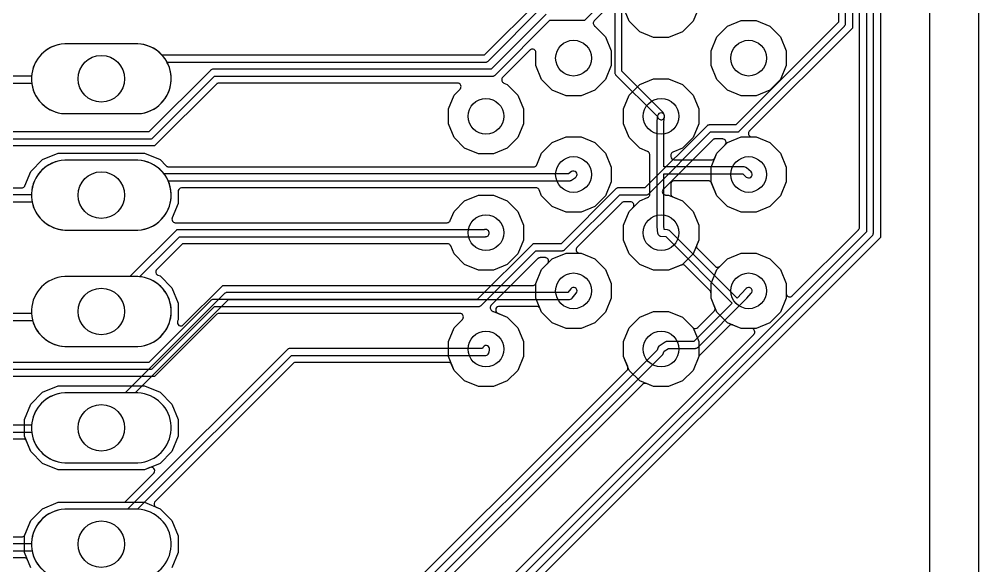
# Model space of a CAD drawing. Header units: millimetres. Extents: x 0 to 42, y 0 to 76.
# Drawn here: x 21.07 to 42, y 18.04 to 29.97 of the extents above; entities that cross this region are included whole.
import ezdxf

# ---------------------------------------------------------------- set-up
doc = ezdxf.new("R2010")
doc.units = ezdxf.units.MM

msp = doc.modelspace()

# ---------------------------------------------------------------- linework, layer by layer
at = {"layer": '16_copper'}
for points in [[(40.934, 9.5), (40.934, 66.5)], [(21.323, 17.992), (21.184, 18.328), (21.184, 18.692), (21.323, 19.028), (21.58, 19.285), (21.916, 19.424), (23.804, 19.424), (24.14, 19.285), (24.397, 19.028), (24.536, 18.692), (24.536, 18.328), (24.397, 17.992)]]:
    msp.add_lwpolyline(points, dxfattribs=at)
for points in [[(40.157, 51.453), (40.157, 38.31), (40.001, 38.154), (38.17, 36.322), (38.168, 36.321), (38.168, 36.32), (38.167, 36.32), (38.166, 36.318, 0.54841), (38.203, 36.195), (38.211, 36.194), (38.219, 36.192, 0.01577), (38.223, 36.192), (38.625, 36.192), (38.935, 35.881), (38.935, 35.486), (38.937, 35.477), (38.937, 35.469, 0.087654), (38.948, 35.445), (38.952, 35.439), (38.958, 35.432), (39.853, 34.537), (39.853, 25.204), (31.95, 17.301)], [(31.753, 17.32), (39.678, 25.245), (39.683, 25.251), (39.688, 25.258, 0.087651), (39.698, 25.282), (39.699, 25.29), (39.7, 25.298), (39.7, 34.442), (39.699, 34.451), (39.698, 34.459, 0.087654), (39.688, 34.484), (39.683, 34.489), (39.678, 34.496), (38.721, 35.453), (38.745, 35.494, 1), (38.065, 35.829), (38.046, 35.783, 0.714262), (38.613, 35.345), (39.548, 34.411), (39.548, 25.33), (31.668, 17.45)], [(38.938, 33.766), (38.938, 29.902), (36.697, 27.661), (36.119, 27.661), (36.11, 27.659), (36.102, 27.659, 0.087654), (36.077, 27.648), (36.072, 27.644), (36.065, 27.638), (34.716, 26.289), (34.138, 26.289), (34.129, 26.288), (34.121, 26.287, 0.087654), (34.096, 26.277), (34.091, 26.272), (34.084, 26.267), (32.887, 25.07), (32.309, 25.07), (32.3, 25.069), (32.292, 25.068, 0.087654), (32.267, 25.058), (32.262, 25.053), (32.255, 25.047), (31.058, 23.851), (25.298, 23.851), (25.29, 23.849), (25.282, 23.849, 0.087654), (25.257, 23.838), (25.251, 23.834), (25.245, 23.828), (23.895, 22.479), (16.747, 22.479)], [(16.764, 22.327), (23.927, 22.327), (23.935, 22.328), (23.944, 22.328, 0.087654), (23.968, 22.339), (23.974, 22.344), (23.981, 22.349), (25.33, 23.698), (31.09, 23.698), (31.098, 23.699), (31.106, 23.7, 0.087654), (31.131, 23.71), (31.137, 23.715), (31.143, 23.721), (32.34, 24.917), (32.918, 24.917), (32.927, 24.919), (32.935, 24.919, 0.087654), (32.96, 24.93), (32.965, 24.934), (32.972, 24.94), (34.169, 26.137), (34.747, 26.137), (34.756, 26.138), (34.764, 26.138, 0.087654), (34.789, 26.149), (34.794, 26.154), (34.801, 26.159), (36.15, 27.508), (36.728, 27.508), (36.737, 27.509), (36.745, 27.51, 0.087654), (36.77, 27.52), (36.775, 27.525), (36.782, 27.531), (39.068, 29.817), (39.073, 29.823), (39.079, 29.83, 0.087651), (39.089, 29.854), (39.089, 29.862), (39.091, 29.87), (39.091, 33.766)], [(39.243, 33.584), (39.243, 29.776), (36.998, 27.531), (36.997, 27.529), (36.994, 27.527, 0.54841), (37.031, 27.404), (37.04, 27.403), (37.047, 27.401, 0.01577), (37.052, 27.401), (37.143, 27.401), (37.445, 27.276), (37.676, 27.045), (37.801, 26.743), (37.801, 26.417), (37.676, 26.115), (37.445, 25.884), (37.143, 25.759), (36.817, 25.759), (36.515, 25.884), (36.284, 26.115), (36.159, 26.417), (36.159, 26.743), (36.284, 27.045), (36.465, 27.226), (36.466, 27.228), (36.468, 27.229), (36.468, 27.229), (36.469, 27.23, 0.54841), (36.432, 27.353), (36.423, 27.354), (36.416, 27.356, 0.015781), (36.411, 27.356), (36.245, 27.356), (36.237, 27.355), (36.228, 27.354, 0.087654), (36.204, 27.344), (36.198, 27.339), (36.191, 27.333), (35.119, 26.261), (35.117, 26.259), (35.115, 26.257, 0.54841), (35.152, 26.134), (35.16, 26.133), (35.168, 26.131, 0.01577), (35.173, 26.131), (35.233, 26.131), (35.535, 26.006), (35.766, 25.775), (35.891, 25.473), (35.891, 25.147), (35.766, 24.845), (35.535, 24.614), (35.233, 24.489), (34.907, 24.489), (34.605, 24.614), (34.374, 24.845), (34.249, 25.147), (34.249, 25.473), (34.374, 25.775), (34.453, 25.854), (34.455, 25.856), (34.456, 25.857), (34.456, 25.858), (34.457, 25.858, 0.54841), (34.42, 25.981), (34.411, 25.983), (34.404, 25.984, 0.015781), (34.399, 25.984), (34.264, 25.984), (34.255, 25.983), (34.247, 25.982, 0.087654), (34.223, 25.972), (34.217, 25.967), (34.21, 25.962), (33.239, 24.991), (33.237, 24.989), (33.235, 24.987, 0.524417), (33.267, 24.866), (33.27, 24.865), (33.272, 24.864), (33.281, 24.863), (33.288, 24.861, 0.011527), (33.293, 24.861), (33.323, 24.861), (33.625, 24.736), (33.856, 24.505), (33.981, 24.203), (33.981, 23.877), (33.856, 23.575), (33.625, 23.344), (33.323, 23.219), (32.997, 23.219), (32.695, 23.344), (32.464, 23.575), (32.339, 23.877), (32.339, 24.203), (32.464, 24.505), (32.594, 24.635), (32.595, 24.637), (32.597, 24.638), (32.597, 24.639), (32.598, 24.639, 0.54841), (32.561, 24.762), (32.552, 24.763), (32.545, 24.765, 0.015781), (32.54, 24.765), (32.435, 24.765), (32.427, 24.764), (32.418, 24.763, 0.087654), (32.394, 24.753), (32.388, 24.748), (32.381, 24.743), (31.359, 23.721), (31.358, 23.719), (31.356, 23.717, 0.457263), (31.393, 23.594), (31.401, 23.593), (31.409, 23.591, 0.014815), (31.413, 23.591), (31.715, 23.466), (31.946, 23.235), (32.071, 22.933), (32.071, 22.607), (31.946, 22.305), (31.715, 22.074), (31.413, 21.949), (31.087, 21.949), (30.785, 22.074), (30.554, 22.305), (30.429, 22.607), (30.429, 22.933), (30.554, 23.235), (30.735, 23.416), (30.736, 23.418), (30.738, 23.419), (30.738, 23.419), (30.739, 23.42, 0.54841), (30.702, 23.543), (30.693, 23.544), (30.686, 23.546, 0.015781), (30.681, 23.546), (25.425, 23.546), (25.416, 23.545), (25.408, 23.544, 0.087654), (25.383, 23.534), (25.378, 23.529), (25.371, 23.523), (24.021, 22.174), (16.982, 22.174)], [(31.627, 17.625), (37.091, 23.089), (37.093, 23.091), (37.095, 23.093, 0.54841), (37.058, 23.216), (37.049, 23.217), (37.042, 23.219, 0.01577), (37.037, 23.219), (36.817, 23.219), (36.515, 23.344), (36.284, 23.575), (36.159, 23.877), (36.159, 24.203), (36.284, 24.505), (36.515, 24.736), (36.817, 24.861), (37.143, 24.861), (37.445, 24.736), (37.676, 24.505), (37.801, 24.203), (37.801, 23.983), (37.801, 23.98), (37.801, 23.977, 0.54841), (37.914, 23.916), (37.921, 23.921), (37.927, 23.925, 0.015772), (37.931, 23.929), (39.373, 25.371), (39.378, 25.378), (39.384, 25.384, 0.087651), (39.394, 25.409), (39.394, 25.416), (39.395, 25.425), (39.395, 33.584)], [(34.061, 31.623), (34.061, 28.804), (34.063, 28.795), (34.063, 28.787, 0.087654), (34.074, 28.762), (34.078, 28.757), (34.084, 28.75), (34.988, 27.845), (35.001, 27.818), (35.013, 27.8), (35.029, 27.786, 0.548408), (35.146, 27.84), (35.145, 27.862), (35.139, 27.882), (35.121, 27.921, 0.019935), (35.118, 27.926), (35.113, 27.933), (35.109, 27.939, 0.017081), (35.106, 27.943), (34.214, 28.835), (34.214, 31.623)]]:
    msp.add_lwpolyline(points, format="xyb", dxfattribs=at)
for points in [[(23.734, 27.915, 0.906347), (23.659, 29.432), (22.061, 29.432), (21.986, 29.425, 0.906347), (22.061, 27.908), (23.659, 27.908)], [(23.734, 25.375, 0.906347), (23.659, 26.892), (22.061, 26.892), (21.986, 26.885, 0.906347), (22.061, 25.368), (23.659, 25.368)], [(23.734, 22.835, 0.906347), (23.659, 24.352), (22.061, 24.352), (21.986, 24.345, 0.906347), (22.061, 22.828), (23.659, 22.828)], [(23.734, 20.295, 0.906347), (23.659, 21.812), (22.061, 21.812), (21.986, 21.805, 0.906347), (22.061, 20.288), (23.659, 20.288)], [(23.734, 17.755, 0.906347), (23.659, 19.272), (22.061, 19.272), (21.986, 19.265, 0.906347), (22.061, 17.748), (23.659, 17.748)]]:
    msp.add_lwpolyline(points, format="xyb", close=True, dxfattribs=at)
for points in [[(34.907, 21.949), (34.605, 22.074), (34.374, 22.305), (34.249, 22.607), (34.249, 22.933), (34.374, 23.235), (34.605, 23.466), (34.907, 23.591), (35.233, 23.591), (35.535, 23.466), (35.766, 23.235), (35.891, 22.933), (35.891, 22.607), (35.766, 22.305), (35.535, 22.074), (35.233, 21.949)], [(21.916, 20.136), (21.58, 20.275), (21.323, 20.532), (21.184, 20.868), (21.184, 21.232), (21.323, 21.568), (21.58, 21.825), (21.916, 21.964), (23.804, 21.964), (24.14, 21.825), (24.397, 21.568), (24.536, 21.232), (24.536, 20.868), (24.397, 20.532), (24.14, 20.275), (23.804, 20.136)]]:
    msp.add_lwpolyline(points, close=True, dxfattribs=at)
at = {"layer": '1_copper'}
for points in [[(40.934, 9.5), (40.934, 66.5)], [(35.891, 30.227), (35.766, 29.925), (35.535, 29.694), (35.233, 29.569), (34.907, 29.569), (34.605, 29.694), (34.374, 29.925), (34.249, 30.227)]]:
    msp.add_lwpolyline(points, dxfattribs=at)
for points in [[(16.763, 27.356), (23.927, 27.356), (23.935, 27.357), (23.944, 27.358, 0.087654), (23.968, 27.368), (23.974, 27.373), (23.981, 27.378), (25.33, 28.727), (31.394, 28.727), (31.403, 28.729), (31.411, 28.729, 0.087654), (31.436, 28.74), (31.441, 28.744), (31.448, 28.75), (32.645, 29.947), (33.376, 29.947), (33.384, 29.948), (33.392, 29.948, 0.087654), (33.417, 29.959), (33.423, 29.964), (33.429, 29.969), (34.779, 31.318)], [(32.407, 30.381), (31.21, 29.185), (24.185, 29.185), (24.134, 29.235, 0.173517), (23.659, 29.432), (22.061, 29.432), (21.986, 29.425, 0.330355), (21.343, 28.782), (21.338, 28.727), (14.326, 28.727)], [(34.119, 30.443), (33.627, 29.95), (33.612, 29.936, 0.4433), (33.62, 29.82), (33.621, 29.82), (33.856, 29.585), (33.981, 29.283), (33.981, 28.957), (33.856, 28.655), (33.625, 28.424), (33.323, 28.299), (32.997, 28.299), (32.695, 28.424), (32.464, 28.655), (32.339, 28.957), (32.339, 29.241), (32.339, 29.244), (32.339, 29.247, 0.54841), (32.226, 29.308), (32.219, 29.302), (32.213, 29.298, 0.015772), (32.209, 29.295), (31.645, 28.731), (31.615, 28.701, 0.458567), (31.624, 28.586), (31.631, 28.582), (31.64, 28.577), (31.715, 28.546), (31.946, 28.315), (32.071, 28.013), (32.071, 27.687), (31.946, 27.385), (31.715, 27.154), (31.413, 27.029), (31.087, 27.029), (30.785, 27.154), (30.554, 27.385), (30.429, 27.687), (30.429, 28.013), (30.554, 28.315), (30.684, 28.445), (30.685, 28.447), (30.687, 28.448), (30.687, 28.449), (30.688, 28.449, 0.54841), (30.651, 28.572), (30.642, 28.573), (30.635, 28.575, 0.015781), (30.63, 28.575), (25.425, 28.575), (25.416, 28.574), (25.408, 28.573, 0.087654), (25.383, 28.563), (25.378, 28.558), (25.371, 28.553), (24.021, 27.203), (16.961, 27.203)], [(14.357, 28.575), (21.342, 28.575), (21.343, 28.558, 0.357806), (22.061, 27.908), (23.659, 27.908), (23.734, 27.915, 0.503358), (24.312, 28.996), (24.292, 29.032), (31.242, 29.032), (31.25, 29.033), (31.259, 29.034, 0.087654), (31.283, 29.044), (31.289, 29.049), (31.296, 29.055), (32.493, 30.251)], [(32.56, 30.077), (31.363, 28.88), (25.298, 28.88), (25.29, 28.879), (25.282, 28.878, 0.087654), (25.257, 28.868), (25.251, 28.863), (25.245, 28.857), (23.895, 27.508), (16.757, 27.508)], [(28.274, 16.253), (34.324, 22.303), (34.325, 22.304), (34.326, 22.305, 0.218345), (34.346, 22.366), (34.343, 22.376), (34.341, 22.384, 0.007894), (34.341, 22.386), (34.249, 22.607), (34.249, 22.933), (34.374, 23.235), (34.605, 23.466), (34.907, 23.591), (35.233, 23.591), (35.535, 23.466), (35.762, 23.239), (35.766, 23.236, 0.39257), (35.87, 23.239), (36.225, 23.594), (36.226, 23.596), (36.227, 23.597, 0.218356), (36.247, 23.657), (36.244, 23.668), (36.243, 23.675, 0.007894), (36.242, 23.677), (36.159, 23.877), (36.159, 23.989), (36.158, 23.997), (36.157, 24.006, 0.087654), (36.147, 24.03), (36.142, 24.036), (36.137, 24.043), (35.593, 24.587), (35.591, 24.588), (35.59, 24.589, 0.218345), (35.53, 24.609), (35.519, 24.606), (35.512, 24.604, 0.007884), (35.509, 24.604), (35.233, 24.489), (34.907, 24.489), (34.605, 24.614), (34.374, 24.845), (34.249, 25.147), (34.249, 25.473), (34.374, 25.775), (34.605, 26.006), (34.776, 26.077), (34.778, 26.078), (34.779, 26.078, 0.21835), (34.821, 26.127), (34.822, 26.137), (34.823, 26.145, 0.007886), (34.823, 26.147), (34.823, 27.013), (34.823, 27.014), (34.823, 27.016, 0.218346), (34.794, 27.073), (34.785, 27.078), (34.779, 27.082, 0.00789), (34.776, 27.083), (34.605, 27.154), (34.374, 27.385), (34.249, 27.687), (34.249, 28.013), (34.374, 28.315), (34.605, 28.546), (34.907, 28.671), (35.233, 28.671), (35.535, 28.546), (35.766, 28.315), (35.891, 28.013), (35.891, 27.687), (35.766, 27.385), (35.535, 27.154), (35.328, 27.068), (35.326, 27.067), (35.325, 27.067, 0.176142), (35.283, 27.018), (35.282, 27.008), (35.281, 27, 0.007199), (35.281, 26.998), (35.281, 26.975, 0.414214), (35.357, 26.899), (36.173, 26.899), (36.174, 26.899), (36.176, 26.899, 0.218353), (36.232, 26.928), (36.238, 26.937), (36.242, 26.943, 0.00789), (36.243, 26.946), (36.284, 27.045), (36.515, 27.276), (36.817, 27.401), (37.143, 27.401), (37.445, 27.276), (37.676, 27.045), (37.801, 26.743), (37.801, 26.417), (37.676, 26.115), (37.445, 25.884), (37.143, 25.759), (36.817, 25.759), (36.515, 25.884), (36.284, 26.115), (36.168, 26.394), (36.168, 26.395), (36.167, 26.397), (36.167, 26.397), (36.167, 26.397, 0.21835), (36.119, 26.439), (36.108, 26.44), (36.1, 26.441, 0.007886), (36.098, 26.441), (35.357, 26.441), (35.351, 26.441, 0.334879), (35.283, 26.381), (35.281, 26.376), (35.281, 26.375), (35.281, 26.375), (35.281, 26.371), (35.281, 26.365), (35.281, 26.162), (35.281, 26.161), (35.281, 26.159, 0.218346), (35.31, 26.102), (35.319, 26.097), (35.325, 26.093, 0.00789), (35.328, 26.092), (35.535, 26.006), (35.766, 25.775), (35.891, 25.473), (35.891, 25.147), (35.848, 25.044), (35.848, 25.043), (35.847, 25.041, 0.218355), (35.852, 24.978), (35.859, 24.969), (35.863, 24.963, 0.007896), (35.865, 24.961), (36.249, 24.577), (36.253, 24.574, 0.39257), (36.356, 24.577), (36.515, 24.736), (36.817, 24.861), (37.143, 24.861), (37.445, 24.736), (37.676, 24.505), (37.801, 24.203), (37.801, 23.877), (37.676, 23.575), (37.445, 23.344), (37.143, 23.219), (36.817, 23.219), (36.637, 23.293), (36.636, 23.294), (36.634, 23.295, 0.218355), (36.571, 23.29), (36.562, 23.283), (36.556, 23.279, 0.007882), (36.554, 23.277), (35.906, 22.629), (35.904, 22.626), (35.901, 22.623, 0.068916), (35.89, 22.604), (35.766, 22.305), (35.535, 22.074), (35.233, 21.949), (34.907, 21.949), (34.749, 22.015), (34.747, 22.015), (34.746, 22.016, 0.218355), (34.682, 22.011), (34.674, 22.004), (34.667, 22, 0.007882), (34.666, 21.998), (28.441, 15.773)], [(28.4, 15.948), (35.106, 22.654), (35.111, 22.661), (35.117, 22.667, 0.014319), (35.119, 22.671), (35.122, 22.678), (35.125, 22.686), (35.136, 22.722), (35.228, 22.784), (35.814, 22.784), (35.822, 22.785), (35.831, 22.786, 0.087654), (35.855, 22.796), (35.861, 22.801), (35.868, 22.806), (36.935, 23.873), (36.936, 23.875), (36.938, 23.877), (37.037, 23.99), (37.042, 23.998), (37.048, 24.005, 0.86605), (36.925, 24.092), (36.727, 23.884), (35.258, 25.352), (35.254, 25.355, 0.158971), (35.211, 25.374), (35.138, 25.381), (35.128, 25.456), (35.128, 26.594), (36.851, 26.594), (36.929, 26.524), (36.947, 26.511, 0.86605), (37.031, 26.636), (36.932, 26.726), (36.926, 26.73), (36.921, 26.734, 0.141394), (36.881, 26.746), (35.128, 26.746), (35.128, 27.731), (35.145, 27.838), (35.146, 27.86, 0.866046), (34.995, 27.862), (34.977, 27.749), (34.977, 27.743), (34.976, 27.737), (34.976, 25.451), (34.976, 25.446), (34.976, 25.441), (34.994, 25.3), (34.997, 25.292), (34.998, 25.284, 0.235229), (35.048, 25.237), (35.055, 25.236), (35.063, 25.234), (35.17, 25.225), (36.621, 23.774), (35.782, 22.936), (35.204, 22.936), (35.203, 22.936), (35.202, 22.936, 0.071781), (35.181, 22.932), (35.17, 22.927), (35.163, 22.924, 0.004197), (35.162, 22.923), (35.028, 22.833), (35.024, 22.83, 0.159038), (34.997, 22.791), (34.984, 22.748), (28.315, 16.078)], [(14.079, 26.289), (21.123, 26.289), (21.125, 26.289), (21.126, 26.289, 0.218346), (21.183, 26.318), (21.188, 26.327), (21.193, 26.334, 0.00789), (21.194, 26.336), (21.323, 26.648), (21.58, 26.905), (21.916, 27.044), (23.804, 27.044), (24.14, 26.905), (24.277, 26.769), (24.283, 26.763), (24.29, 26.758, 0.087651), (24.314, 26.748), (24.322, 26.747), (24.331, 26.746), (32.289, 26.746), (32.291, 26.746), (32.293, 26.746, 0.218346), (32.349, 26.775), (32.355, 26.784), (32.359, 26.791, 0.00789), (32.36, 26.793), (32.464, 27.045), (32.695, 27.276), (32.997, 27.401), (33.323, 27.401), (33.625, 27.276), (33.856, 27.045), (33.981, 26.743), (33.981, 26.417), (33.856, 26.115), (33.625, 25.884), (33.323, 25.759), (32.997, 25.759), (32.695, 25.884), (32.464, 26.115), (32.411, 26.242), (32.411, 26.243), (32.41, 26.244), (32.41, 26.244), (32.41, 26.245, 0.21835), (32.362, 26.286), (32.351, 26.288), (32.343, 26.289, 0.007886), (32.341, 26.289), (24.613, 26.289), (24.607, 26.288, 0.334879), (24.539, 26.228), (24.537, 26.223), (24.537, 26.222), (24.537, 26.222), (24.537, 26.218), (24.536, 26.213), (24.536, 25.948), (24.406, 25.632), (24.403, 25.623), (24.401, 25.614, 0.383481), (24.458, 25.529), (24.465, 25.528), (24.476, 25.527), (30.4, 25.527), (30.402, 25.527), (30.404, 25.527, 0.218346), (30.46, 25.556), (30.466, 25.565), (30.47, 25.572, 0.00789), (30.471, 25.574), (30.554, 25.775), (30.785, 26.006), (31.087, 26.131), (31.413, 26.131), (31.715, 26.006), (31.946, 25.775), (32.071, 25.473), (32.071, 25.147), (31.946, 24.845), (31.715, 24.614), (31.413, 24.489), (31.087, 24.489), (30.785, 24.614), (30.554, 24.845), (30.48, 25.023), (30.48, 25.024), (30.479, 25.025), (30.479, 25.025), (30.479, 25.026, 0.21835), (30.431, 25.067), (30.42, 25.068), (30.412, 25.07, 0.007886), (30.41, 25.07), (24.663, 25.07), (24.654, 25.069), (24.646, 25.068, 0.087654), (24.621, 25.058), (24.616, 25.053), (24.609, 25.047), (24.07, 24.508), (24.064, 24.501), (24.058, 24.493, 0.383473), (24.078, 24.393), (24.085, 24.389), (24.094, 24.384), (24.14, 24.365), (24.397, 24.108), (24.536, 23.772), (24.536, 23.408), (24.524, 23.378, 0.820711), (24.648, 23.295), (25.509, 24.155), (32.268, 24.155), (32.27, 24.156), (32.272, 24.155, 0.218346), (32.328, 24.184), (32.334, 24.194), (32.338, 24.2, 0.00789), (32.339, 24.202), (32.464, 24.505), (32.695, 24.736), (32.997, 24.861), (33.323, 24.861), (33.625, 24.736), (33.856, 24.505), (33.981, 24.203), (33.981, 23.877), (33.856, 23.575), (33.625, 23.344), (33.323, 23.219), (32.997, 23.219), (32.695, 23.344), (32.464, 23.575), (32.433, 23.651), (32.432, 23.652), (32.432, 23.653), (32.431, 23.654), (32.431, 23.654, 0.21835), (32.383, 23.695), (32.372, 23.697), (32.365, 23.698, 0.007896), (32.362, 23.698), (31.537, 23.698), (31.53, 23.697), (31.524, 23.697, 0.747774), (31.508, 23.552), (31.715, 23.466), (31.946, 23.235), (32.071, 22.933), (32.071, 22.607), (31.946, 22.305), (31.715, 22.074), (31.413, 21.949), (31.087, 21.949), (30.785, 22.074), (30.554, 22.305), (30.501, 22.432), (30.501, 22.433), (30.5, 22.434), (30.5, 22.434), (30.5, 22.435, 0.21835), (30.452, 22.476), (30.441, 22.478), (30.433, 22.479, 0.007886), (30.431, 22.479), (27.101, 22.479), (27.093, 22.478), (27.084, 22.477, 0.087654), (27.06, 22.467), (27.054, 22.462), (27.047, 22.457), (24.034, 19.443), (24.028, 19.435), (24.022, 19.428, 0.383473), (24.042, 19.328), (24.049, 19.324), (24.058, 19.319), (24.14, 19.285), (24.397, 19.028), (24.536, 18.692), (24.536, 18.328), (24.397, 17.992)], [(14.205, 25.984), (21.35, 25.984), (21.358, 25.945, 0.330355), (22.061, 25.368), (23.659, 25.368), (23.734, 25.375, 0.472964), (24.34, 26.387), (24.318, 26.441), (33.071, 26.441), (33.073, 26.442), (33.075, 26.441, 0.071785), (33.096, 26.446), (33.105, 26.45), (33.112, 26.454, 0.009285), (33.114, 26.455), (33.204, 26.518), (33.22, 26.532, 0.866045), (33.116, 26.642), (33.047, 26.594), (24.227, 26.594), (24.187, 26.642, 0.198913), (23.659, 26.892), (22.061, 26.892), (21.986, 26.885, 0.357806), (21.336, 26.167), (21.336, 26.137), (14.173, 26.137)], [(14.205, 23.393), (21.361, 23.393), (21.38, 23.333, 0.303347), (22.061, 22.828), (23.659, 22.828), (23.734, 22.835, 0.862606), (23.734, 24.345), (23.694, 24.349), (24.568, 25.222), (31.242, 25.222), (31.246, 25.223), (31.251, 25.223, 0.215359), (31.305, 25.255), (31.313, 25.267, 0.632324), (31.22, 25.38), (31.211, 25.375), (24.536, 25.375), (24.528, 25.373), (24.52, 25.373, 0.087654), (24.495, 25.362), (24.489, 25.358), (24.483, 25.352), (23.482, 24.352), (22.061, 24.352), (21.986, 24.345, 0.385742), (21.336, 23.553), (21.337, 23.546), (14.173, 23.546)], [(14.357, 20.955), (21.342, 20.955), (21.343, 20.938, 0.357806), (22.061, 20.288), (23.659, 20.288), (23.734, 20.295, 0.906347), (23.659, 21.812), (23.596, 21.812), (25.635, 23.851), (33.071, 23.851), (33.073, 23.851), (33.075, 23.851, 0.144309), (33.116, 23.865), (33.123, 23.872), (33.129, 23.877, 0.010876), (33.131, 23.88), (33.22, 23.993), (33.231, 24.012, 0.86604), (33.1, 24.087), (33.034, 24.003), (25.603, 24.003), (25.595, 24.002), (25.586, 24.001, 0.087654), (25.562, 23.991), (25.556, 23.986), (25.549, 23.981), (23.381, 21.812), (22.061, 21.812), (21.986, 21.805, 0.330355), (21.343, 21.162), (21.338, 21.107), (14.326, 21.107)], [(23.734, 17.755, 0.906347), (23.659, 19.272), (23.647, 19.272), (27.006, 22.631), (31.242, 22.631), (31.243, 22.632), (31.244, 22.631, 0.294748), (31.312, 22.678), (31.316, 22.691), (31.317, 22.697, 0.002523), (31.318, 22.698), (31.326, 22.76), (31.325, 22.782, 0.752235), (31.18, 22.8), (31.176, 22.784), (26.975, 22.784), (26.966, 22.783), (26.958, 22.782, 0.087654), (26.933, 22.772), (26.928, 22.767), (26.921, 22.761), (23.431, 19.272), (22.061, 19.272), (21.986, 19.265, 0.357806), (21.336, 18.547), (21.336, 18.517), (14.173, 18.517)], [(14.079, 18.669), (21.123, 18.669), (21.125, 18.669), (21.126, 18.669, 0.218346), (21.183, 18.698), (21.188, 18.707), (21.193, 18.714, 0.00789), (21.194, 18.716), (21.323, 19.028), (21.58, 19.285), (21.916, 19.424), (23.337, 19.424), (23.345, 19.426), (23.354, 19.426, 0.087654), (23.378, 19.437), (23.384, 19.441), (23.391, 19.447), (24.004, 20.06), (24.008, 20.065), (24.012, 20.07, 0.747777), (23.92, 20.184), (23.804, 20.136), (21.916, 20.136), (21.58, 20.275), (21.323, 20.532), (21.23, 20.756), (21.23, 20.757), (21.229, 20.758), (21.229, 20.758), (21.229, 20.759, 0.21835), (21.181, 20.8), (21.17, 20.801), (21.162, 20.803, 0.007886), (21.16, 20.803), (16.306, 20.803)], [(13.16, 17.32), (14.205, 18.364), (21.35, 18.364), (21.358, 18.325, 0.330355), (22.061, 17.748)], [(21.323, 17.992), (21.251, 18.165), (21.251, 18.166), (21.25, 18.167), (21.25, 18.167), (21.25, 18.168, 0.21835), (21.202, 18.209), (21.191, 18.21), (21.183, 18.212, 0.007886), (21.181, 18.212), (16.428, 18.212), (16.422, 18.211), (16.415, 18.211, 0.747774), (16.399, 18.065), (16.52, 18.015)]]:
    msp.add_lwpolyline(points, format="xyb", dxfattribs=at)
msp.add_lwpolyline([(36.817, 28.299), (36.515, 28.424), (36.284, 28.655), (36.159, 28.957), (36.159, 29.283), (36.284, 29.585), (36.515, 29.816), (36.817, 29.941), (37.143, 29.941), (37.445, 29.816), (37.676, 29.585), (37.801, 29.283), (37.801, 28.957), (37.676, 28.655), (37.445, 28.424), (37.143, 28.299)], close=True, dxfattribs=at)
at = {"layer": 'drills_PTH'}
for centre, radius in [((33.16, 29.12), 0.39), ((36.98, 29.12), 0.39), ((22.86, 28.67), 0.508), ((31.25, 27.85), 0.39), ((35.07, 27.85), 0.39), ((33.16, 26.58), 0.39), ((36.98, 26.58), 0.39), ((22.86, 26.13), 0.508), ((31.25, 25.31), 0.39), ((35.07, 25.31), 0.39), ((33.16, 24.04), 0.39), ((36.98, 24.04), 0.39), ((22.86, 23.59), 0.508), ((31.25, 22.77), 0.39), ((35.07, 22.77), 0.39), ((22.86, 21.05), 0.508), ((22.86, 18.51), 0.508)]:
    msp.add_circle(centre, radius, dxfattribs=at)
at = {"layer": 'outline'}
msp.add_lwpolyline([(42, 9.5), (42, 66.5)], dxfattribs=at)

doc.saveas('drawing.dxf')
